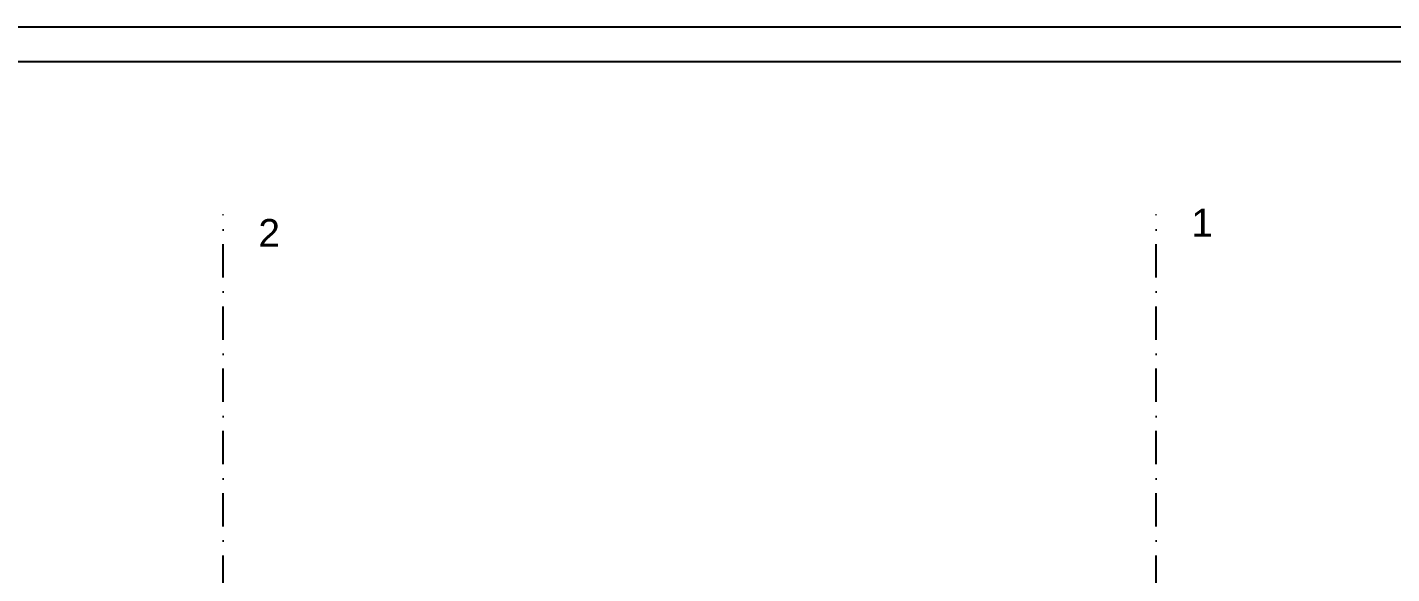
# Model space of a CAD drawing. Extents: x 3792242 to 5145247, y -1546315 to -1031918.
# Drawn here: x 3847040 to 3856861, y -1522415 to -1518481 of the extents above; entities that cross this region are included whole.
import ezdxf

# ---------------------------------------------------------------- set-up
doc = ezdxf.new("R2010")
doc.units = 0
doc.header["$MEASUREMENT"] = 0
doc.linetypes.add('BODKOCIARKOVANA_3', pattern=[5.6, 3, -1.3, 0, -1.3])
doc.layers.add('osi', color=253, linetype='CONTINUOUS')
doc.layers.add('TENKÁ', color=7, linetype='CONTINUOUS')
doc.styles.add('styl1', font='arial.ttf')

msp = doc.modelspace()

# ---------------------------------------------------------------- linework, layer by layer
at = {"layer": 'osi', "linetype": 'BODKOCIARKOVANA_3', "ltscale": 80}
for p, q in [((3848450.193, -1542239.5), (3848450.193, -1519829.5)), ((3855165.193, -1542239.5), (3855165.193, -1519829.5))]:
    msp.add_line(p, q, dxfattribs=at)
at = {"layer": 'TENKÁ', "color": 7}
for p, q in [((3869437.193, -1518480.798), (3793530.863, -1518480.798)), ((3869187.193, -1518730.798), (3793780.863, -1518730.798))]:
    msp.add_line(p, q, dxfattribs=at)

# ---------------------------------------------------------------- texts
at = {"layer": 'TENKÁ', "ltscale": 0.25, "style": 'styl1'}
for s, p in [('1', (3855418.77, -1519987.554)), ('2', (3848703.77, -1520061.554))]:
    msp.add_text(s, height=200, dxfattribs=at).set_placement(p)

doc.saveas('drawing.dxf')
